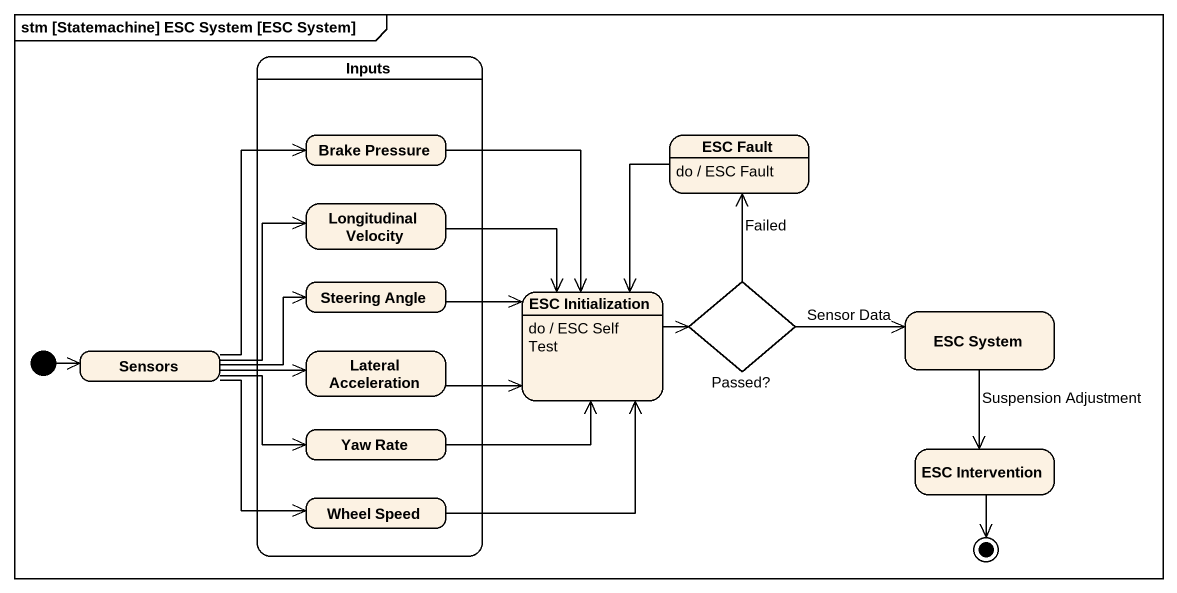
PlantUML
@startuml
mainframe stm [Statemachine] ESC System [ESC System]
hide empty description
state Inputs {
  state "Brake Pressure" as Brake_Pressure
  state "Longitudinal Velocity" as Longitudinal_Velocity
  state "Steering Angle" as Steering_Angle
  state "Lateral Acceleration" as Lateral_Acceleration
  state "Yaw Rate" as Yaw_Rate
  state "Wheel Speed" as Wheel_Speed
}
state "ESC Fault" as ESC_Fault
ESC_Fault : do / ESC Fault
state "ESC Initialization" as ESC_Initialization
ESC_Initialization : do / ESC Self Test
state "Passed?" as Passed <<choice>>
state Sensors
state "ESC System" as ESC_System
state "ESC Intervention" as ESC_Intervention
[*] -right-> Sensors
Brake_Pressure --> ESC_Initialization
ESC_Fault --> ESC_Initialization
Longitudinal_Velocity -right-> ESC_Initialization
Steering_Angle -right-> ESC_Initialization
ESC_Initialization -right-> Passed
Passed -up-> ESC_Fault : Failed
Passed -right-> ESC_System : Sensor Data
Sensors -up-> Brake_Pressure
Sensors -up-> Longitudinal_Velocity
Sensors -right-> Steering_Angle
Sensors -right-> Lateral_Acceleration
Sensors -right-> Yaw_Rate
Sensors --> Wheel_Speed
Lateral_Acceleration -right-> ESC_Initialization
ESC_System --> ESC_Intervention : Suspension Adjustment
Yaw_Rate -right-> ESC_Initialization
Wheel_Speed -up-> ESC_Initialization
ESC_Intervention --> [*]
@enduml
